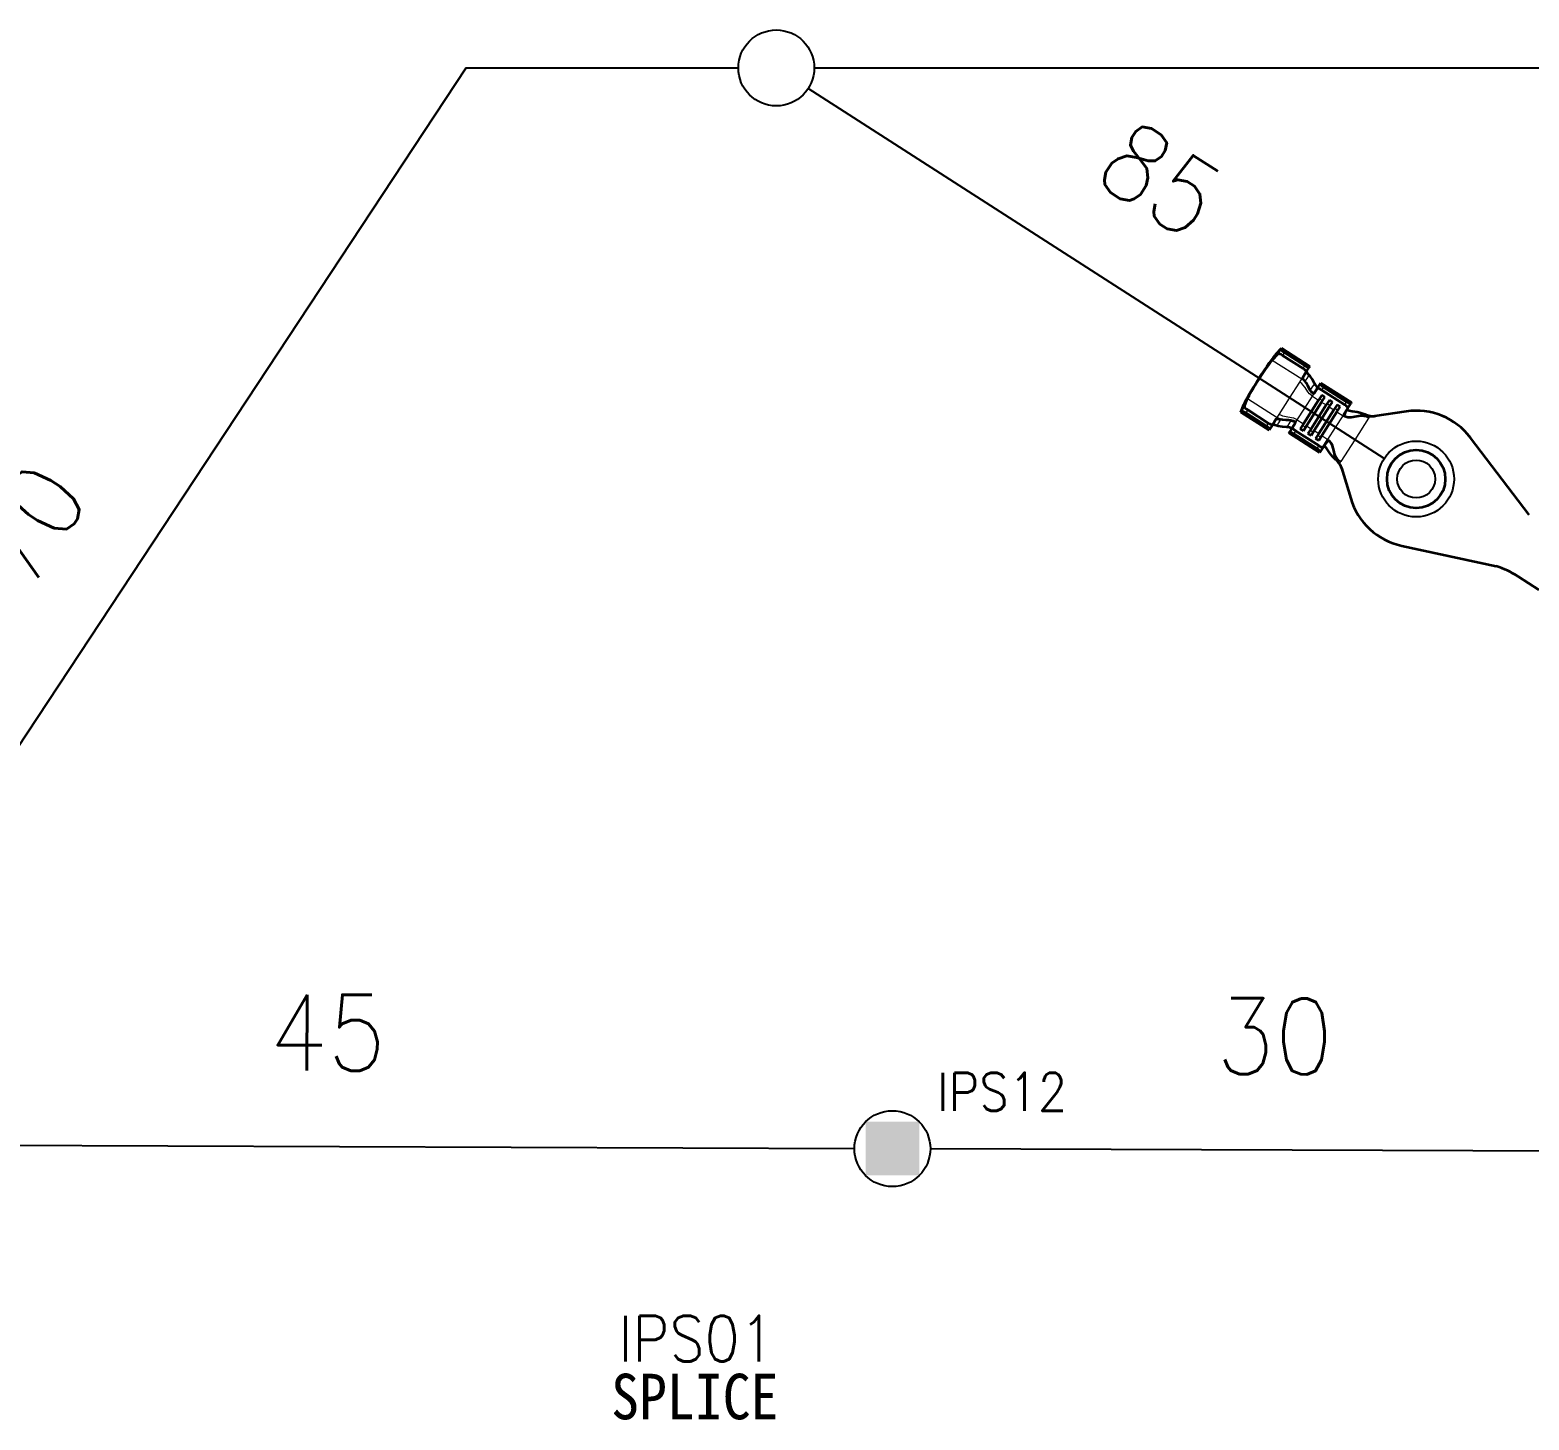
# Model space of a CAD drawing. Header units: inches. Extents: x 47316 to 59086, y 3141 to 11743.
# Drawn here: x 52016.5 to 52115.2, y 8605.6 to 8697.1 of the extents above; entities that cross this region are included whole.
import ezdxf

# ---------------------------------------------------------------- set-up
doc = ezdxf.new("R2010")
doc.units = ezdxf.units.IN
doc.header["$MEASUREMENT"] = 0
doc.styles.get("Standard").update_dxf_attribs({"font": ''})
doc.styles.get('Standard').set_extended_font_data('SimSun')
doc.linetypes.add('_VH_OTCON', pattern='A,0.0001,[7,VeSys.shx,S=0.1,R=0,X=0,Y=0],-0.4,[7,VeSys.shx,S=0.1,R=0,X=0,Y=0],-0.4,["X",Standard,S=1,R=0,X=-0.5,Y=-0.5],-0.0001,[7,VeSys.shx,S=0.1,R=0,X=0,Y=0],-0.4', length=1.2002)
doc.linetypes.add('_VH_SPACE_TAPE', pattern='A,0.0001,[17,VeSys.shx,S=0.1,R=0,X=0,Y=0],-0.4,[17,VeSys.shx,S=0.1,R=0,X=0,Y=0],-0.4,[17,VeSys.shx,S=0.1,R=0,X=0,Y=0],-0.4,[18,VeSys.shx,S=0.1,R=0,X=0,Y=0],-0.5,[18,VeSys.shx,S=0.1,R=180,X=0.1,Y=0],-0.1,[17,VeSys.shx,S=0.1,R=0,X=0,Y=0],-0.4,[17,VeSys.shx,S=0.1,R=0,X=0,Y=0],-0.4,[17,VeSys.shx,S=0.1,R=0,X=0,Y=0],-0.4', length=3.0001)
doc.linetypes.add('_VH_UNTAPED', pattern='A,0.0001,[17,VeSys.shx,S=0.1,R=0,X=0,Y=0],-0.4', length=0.4001)

msp = doc.modelspace()

# ---------------------------------------------------------------- linework, layer by layer
at = {"color": 0, "linetype": '_VH_SPACE_TAPE', "lineweight": -2, "ltscale": 5}
msp.add_line((52068.137, 8694.647), (52135.349, 8694.647), dxfattribs=at)
at = {"color": 0, "linetype": '_VH_UNTAPED', "lineweight": -2, "ltscale": 5}
msp.add_line((52105.694, 8668.91), (52067.741, 8693.296), dxfattribs=at)
at = {"color": 0, "lineweight": 35, "ltscale": 0.021948}
for p, q in [((52098.555, 8675.793), (52098.92, 8676.173)), ((52096.243, 8671.974), (52096.433, 8672.465))]:
    msp.add_line(p, q, dxfattribs=at)
at = {"color": 0, "lineweight": 13, "ltscale": 0.016304}
for p, q in [((52098.905, 8676.135), (52098.699, 8675.802)), ((52096.485, 8672.331), (52096.27, 8672.004))]:
    msp.add_line(p, q, dxfattribs=at)
at = {"color": 0, "lineweight": 35, "ltscale": 0.001695}
for p, q in [((52098.905, 8676.135), (52098.92, 8676.173)), ((52096.243, 8671.974), (52096.27, 8672.004))]:
    msp.add_line(p, q, dxfattribs=at)
at = {"color": 0, "lineweight": 35, "ltscale": 0.092365}
for p, q in [((52100.789, 8674.981), (52098.92, 8676.173)), ((52098.112, 8670.782), (52096.243, 8671.974))]:
    msp.add_line(p, q, dxfattribs=at)
at = {"color": 0, "lineweight": 35, "ltscale": 0.023357}
for p, q in [((52098.311, 8675.398), (52098.699, 8675.802)), ((52096.485, 8672.331), (52096.688, 8672.853))]:
    msp.add_line(p, q, dxfattribs=at)
at = {"color": 0, "lineweight": 13, "ltscale": 0.096408}
for p, q in [((52098.311, 8675.398), (52100.262, 8674.154)), ((52096.688, 8672.853), (52098.639, 8671.609))]:
    msp.add_line(p, q, dxfattribs=at)
at = {"color": 0, "lineweight": 13, "ltscale": 0.009675}
for p, q in [((52099.113, 8675.899), (52098.991, 8675.702)), ((52096.699, 8672.109), (52096.572, 8671.915))]:
    msp.add_line(p, q, dxfattribs=at)
at = {"color": 0, "lineweight": 35, "ltscale": 0.066838}
for p, q in [((52098.991, 8675.702), (52100.343, 8674.839)), ((52096.699, 8672.109), (52098.052, 8671.246))]:
    msp.add_line(p, q, dxfattribs=at)
at = {"color": 0, "lineweight": 35, "ltscale": 0.066971}
for p, q in [((52100.468, 8675.035), (52099.113, 8675.899)), ((52097.927, 8671.05), (52096.572, 8671.915))]:
    msp.add_line(p, q, dxfattribs=at)
at = {"color": 0, "lineweight": 13, "ltscale": 0.009674}
for p, q in [((52100.343, 8674.839), (52100.468, 8675.035)), ((52098.052, 8671.246), (52097.927, 8671.05))]:
    msp.add_line(p, q, dxfattribs=at)
at = {"color": 0, "lineweight": 35, "ltscale": 0.016656}
for p, q in [((52100.555, 8674.614), (52100.77, 8674.951)), ((52098.345, 8671.149), (52098.131, 8670.812))]:
    msp.add_line(p, q, dxfattribs=at)
at = {"color": 0, "lineweight": 35, "ltscale": 0.001471}
for p, q in [((52100.789, 8674.981), (52100.77, 8674.951)), ((52098.131, 8670.812), (52098.112, 8670.782))]:
    msp.add_line(p, q, dxfattribs=at)
at = {"color": 0, "lineweight": 13, "ltscale": 0.052576}
for p, q in [((52099.45, 8672.881), (52100.129, 8673.945)), ((52098.772, 8671.818), (52099.45, 8672.881))]:
    msp.add_line(p, q, dxfattribs=at)
at = {"color": 0, "lineweight": 13, "ltscale": 0.010305}
for p, q in [((52100.129, 8673.945), (52100.262, 8674.154)), ((52098.639, 8671.609), (52098.772, 8671.818))]:
    msp.add_line(p, q, dxfattribs=at)
at = {"color": 0, "lineweight": 13, "ltscale": 0.00471}
for p, q in [((52100.262, 8674.154), (52100.323, 8674.249)), ((52098.578, 8671.514), (52098.639, 8671.609))]:
    msp.add_line(p, q, dxfattribs=at)
at = {"color": 0, "lineweight": 35, "ltscale": 0.018032}
for p, q in [((52100.323, 8674.249), (52100.555, 8674.614)), ((52098.345, 8671.149), (52098.578, 8671.514))]:
    msp.add_line(p, q, dxfattribs=at)
at = {"color": 0, "lineweight": 13, "ltscale": 0.038611}
for p, q in [((52100.462, 8672.236), (52100.961, 8673.017)), ((52099.964, 8671.455), (52100.462, 8672.236)), ((52102.486, 8670.946), (52102.984, 8671.727)), ((52101.987, 8670.164), (52102.486, 8670.946))]:
    msp.add_line(p, q, dxfattribs=at)
at = {"color": 0, "lineweight": 13, "ltscale": 0.005397}
for p, q in [((52100.96, 8673.018), (52101.03, 8673.127)), ((52099.894, 8671.346), (52099.964, 8671.455))]:
    msp.add_line(p, q, dxfattribs=at)
at = {"color": 0, "lineweight": 13, "ltscale": 0.02}
for p, q in [((52100.96, 8673.018), (52101.365, 8672.759)), ((52102.579, 8671.985), (52102.984, 8671.727)), ((52099.964, 8671.455), (52100.369, 8671.197)), ((52101.583, 8670.423), (52101.987, 8670.164))]:
    msp.add_line(p, q, dxfattribs=at)
at = {"color": 0, "lineweight": 13, "ltscale": 0.004935}
for p, q in [((52101.094, 8673.227), (52101.03, 8673.127)), ((52099.894, 8671.346), (52099.831, 8671.246))]:
    msp.add_line(p, q, dxfattribs=at)
at = {"color": 0, "lineweight": 35, "ltscale": 0.01426}
for p, q in [((52101.094, 8673.227), (52101.278, 8673.515)), ((52099.647, 8670.957), (52099.831, 8671.246))]:
    msp.add_line(p, q, dxfattribs=at)
at = {"color": 0, "lineweight": 35, "ltscale": 0.016619}
for p, q in [((52101.278, 8673.515), (52101.492, 8673.851)), ((52103.301, 8672.225), (52103.516, 8672.561)), ((52099.647, 8670.957), (52099.432, 8670.621)), ((52101.67, 8669.667), (52101.456, 8669.33))]:
    msp.add_line(p, q, dxfattribs=at)
at = {"color": 0, "lineweight": 35, "ltscale": 0.015994}
for p, q in [((52101.572, 8673.083), (52101.365, 8672.759)), ((52101.568, 8672.63), (52101.774, 8672.954)), ((52102.077, 8672.76), (52101.871, 8672.437)), ((52102.073, 8672.308), (52102.28, 8672.631)), ((52102.583, 8672.438), (52102.377, 8672.114)), ((52102.579, 8671.985), (52102.786, 8672.309)), ((52100.369, 8671.197), (52100.162, 8670.873)), ((52100.365, 8670.744), (52100.571, 8671.068)), ((52100.875, 8670.874), (52100.668, 8670.551)), ((52100.87, 8670.421), (52101.077, 8670.745)), ((52101.38, 8670.552), (52101.174, 8670.228)), ((52101.376, 8670.099), (52101.583, 8670.423))]:
    msp.add_line(p, q, dxfattribs=at)
at = {"color": 0, "lineweight": 35, "ltscale": 0.001427}
for p, q in [((52101.492, 8673.851), (52101.511, 8673.88)), ((52103.534, 8672.59), (52103.516, 8672.561)), ((52099.414, 8670.592), (52099.432, 8670.621)), ((52101.456, 8669.33), (52101.437, 8669.302))]:
    msp.add_line(p, q, dxfattribs=at)
at = {"color": 0, "lineweight": 35, "ltscale": 0.1}
for p, q in [((52103.534, 8672.59), (52101.511, 8673.88)), ((52101.437, 8669.302), (52099.414, 8670.592))]:
    msp.add_line(p, q, dxfattribs=at)
at = {"color": 0, "lineweight": 35, "ltscale": 0.01}
for p, q in [((52101.774, 8672.954), (52101.572, 8673.083)), ((52102.28, 8672.631), (52102.077, 8672.76)), ((52102.786, 8672.309), (52102.583, 8672.438)), ((52100.365, 8670.744), (52100.162, 8670.873)), ((52100.87, 8670.421), (52100.668, 8670.551)), ((52101.376, 8670.099), (52101.174, 8670.228))]:
    msp.add_line(p, q, dxfattribs=at)
at = {"color": 0, "lineweight": 13, "ltscale": 0.009653}
for p, q in [((52101.573, 8673.42), (52101.697, 8673.615)), ((52103.091, 8672.452), (52103.215, 8672.647)), ((52099.857, 8670.73), (52099.733, 8670.535)), ((52101.375, 8669.762), (52101.25, 8669.567))]:
    msp.add_line(p, q, dxfattribs=at)
at = {"color": 0, "lineweight": 35, "ltscale": 0.075}
for p, q in [((52101.573, 8673.42), (52103.091, 8672.452)), ((52103.215, 8672.647), (52101.697, 8673.615)), ((52101.25, 8669.567), (52099.733, 8670.535)), ((52099.857, 8670.73), (52101.375, 8669.762))]:
    msp.add_line(p, q, dxfattribs=at)
at = {"color": 0, "lineweight": 35, "ltscale": 0.077222}
for p, q in [((52100.369, 8671.197), (52101.365, 8672.759)), ((52100.571, 8671.068), (52101.568, 8672.63)), ((52100.875, 8670.874), (52101.871, 8672.437)), ((52101.077, 8670.745), (52102.073, 8672.308)), ((52101.38, 8670.552), (52102.377, 8672.114)), ((52101.583, 8670.423), (52102.579, 8671.985))]:
    msp.add_line(p, q, dxfattribs=at)
at = {"color": 0, "lineweight": 13, "ltscale": 0.01}
for p, q in [((52101.428, 8672.858), (52101.631, 8672.729)), ((52101.934, 8672.536), (52102.137, 8672.407)), ((52102.44, 8672.213), (52102.642, 8672.084)), ((52100.305, 8671.098), (52100.508, 8670.969)), ((52100.811, 8670.775), (52101.014, 8670.646)), ((52101.317, 8670.452), (52101.52, 8670.323))]:
    msp.add_line(p, q, dxfattribs=at)
at = {"color": 0, "lineweight": 13, "ltscale": 0.015}
for p, q in [((52101.568, 8672.63), (52101.871, 8672.437)), ((52102.073, 8672.308), (52102.377, 8672.114)), ((52100.571, 8671.068), (52100.875, 8670.874)), ((52101.077, 8670.745), (52101.38, 8670.552))]:
    msp.add_line(p, q, dxfattribs=at)
at = {"color": 0, "lineweight": 35, "ltscale": 0.022549}
msp.add_line((52103.01, 8671.768), (52103.301, 8672.225), dxfattribs=at)
at = {"color": 0, "lineweight": 13, "ltscale": 0.019207}
for p, q in [((52103.091, 8671.692), (52103.26, 8672.121)), ((52102.064, 8670.083), (52101.747, 8669.748))]:
    msp.add_line(p, q, dxfattribs=at)
at = {"color": 0, "lineweight": 35, "ltscale": 0.087941}
for p, q in [((52107.148, 8672.011), (52105.06, 8671.707)), ((52102.881, 8668.291), (52103.486, 8666.269))]:
    msp.add_line(p, q, dxfattribs=at)
at = {"color": 0, "lineweight": 13, "ltscale": 0.002043}
msp.add_line((52102.984, 8671.727), (52103.01, 8671.768), dxfattribs=at)
at = {"color": 0, "lineweight": 13, "ltscale": 0.070859}
for p, q in [((52104.665, 8671.573), (52103.75, 8670.139)), ((52103.75, 8670.139), (52102.836, 8668.705))]:
    msp.add_line(p, q, dxfattribs=at)
at = {"color": 0, "lineweight": 13, "ltscale": 0.006305}
for p, q in [((52104.746, 8671.701), (52104.665, 8671.573)), ((52102.755, 8668.578), (52102.836, 8668.705))]:
    msp.add_line(p, q, dxfattribs=at)
at = {"color": 0, "lineweight": 35, "ltscale": 0.022553}
msp.add_line((52101.67, 8669.667), (52101.961, 8670.123), dxfattribs=at)
at = {"color": 0, "lineweight": 13, "ltscale": 0.002039}
msp.add_line((52101.961, 8670.123), (52101.987, 8670.164), dxfattribs=at)
at = {"color": 0, "lineweight": 35, "ltscale": 0.26544}
for p, q in [((52115.233, 8665.204), (52111.382, 8670.278)), ((52106.843, 8663.161), (52113.068, 8661.809))]:
    msp.add_line(p, q, dxfattribs=at)
at = {"color": 0, "lineweight": 35, "ltscale": 0.0675}
msp.add_line((52114.519, 8661.137), (52115.885, 8660.266), dxfattribs=at)
at = {"color": 0, "linetype": '_VH_OTCON', "lineweight": -2, "ltscale": 5}
for p, q in [((52000.877, 8623.707), (52070.788, 8623.442)), ((52120.688, 8623.253), (52075.788, 8623.423))]:
    msp.add_line(p, q, dxfattribs=at)
msp.add_lwpolyline([(51999.755, 8625.802), (52045.207, 8694.647), (52063.137, 8694.647)], dxfattribs=at)
at = {"color": 0, "lineweight": 13}
for points in [[(52100.96, 8673.018), (52100.772, 8673.18), (52100.666, 8673.311), (52100.474, 8673.589), (52100.337, 8673.766), (52100.26, 8673.845), (52100.129, 8673.945)], [(52101.03, 8673.127), (52100.9, 8673.236), (52100.828, 8673.324), (52100.707, 8673.521), (52100.57, 8673.784), (52100.495, 8673.911), (52100.359, 8674.077), (52100.262, 8674.154)], [(52099.894, 8671.346), (52099.741, 8671.417), (52099.63, 8671.446), (52099.4, 8671.472), (52099.104, 8671.485), (52098.958, 8671.5), (52098.749, 8671.553), (52098.639, 8671.609)], [(52099.964, 8671.455), (52099.737, 8671.557), (52099.573, 8671.598), (52099.24, 8671.655), (52099.023, 8671.704), (52098.918, 8671.741), (52098.772, 8671.818)], [(52102.984, 8671.727), (52103.104, 8671.665), (52103.229, 8671.628), (52103.487, 8671.611), (52103.774, 8671.645), (52104.032, 8671.683), (52104.16, 8671.694), (52104.348, 8671.688), (52104.51, 8671.65), (52104.665, 8671.573)], [(52102.836, 8668.705), (52102.728, 8668.786), (52102.641, 8668.882), (52102.515, 8669.107), (52102.424, 8669.38), (52102.35, 8669.631), (52102.307, 8669.752), (52102.223, 8669.921), (52102.121, 8670.054), (52101.987, 8670.164)]]:
    msp.add_lwpolyline(points, dxfattribs=at)
at = {"color": 0, "lineweight": 35}
for points in [[(52100.484, 8673.993), (52100.371, 8674.143), (52100.33, 8674.203), (52100.321, 8674.227), (52100.319, 8674.237), (52100.323, 8674.249)], [(52100.815, 8673.402), (52100.653, 8673.7), (52100.545, 8673.9), (52100.484, 8673.993)], [(52100.573, 8674.642), (52100.57, 8674.63), (52100.572, 8674.619), (52100.583, 8674.593), (52100.62, 8674.543), (52100.756, 8674.394)], [(52101.098, 8673.856), (52100.967, 8674.105), (52100.812, 8674.33), (52100.756, 8674.394)], [(52101.094, 8673.227), (52101.082, 8673.217), (52101.07, 8673.214), (52101.035, 8673.217), (52100.901, 8673.298), (52100.815, 8673.402)], [(52101.098, 8673.856), (52101.163, 8673.744), (52101.226, 8673.662), (52101.293, 8673.616), (52101.321, 8673.612), (52101.336, 8673.615), (52101.347, 8673.624)], [(52103.26, 8672.121), (52103.387, 8672.062), (52103.58, 8672.037), (52103.912, 8671.992), (52104.09, 8671.948), (52104.413, 8671.824)], [(52098.63, 8671.06), (52098.42, 8671.125), (52098.354, 8671.133), (52098.335, 8671.127), (52098.327, 8671.121)], [(52098.578, 8671.514), (52098.582, 8671.518), (52098.593, 8671.524), (52098.609, 8671.526), (52098.653, 8671.523), (52098.879, 8671.476)], [(52099.261, 8670.976), (52098.98, 8670.991), (52098.711, 8671.037), (52098.63, 8671.06)], [(52099.554, 8671.424), (52099.215, 8671.446), (52098.989, 8671.46), (52098.879, 8671.476)], [(52099.577, 8670.849), (52099.581, 8670.863), (52099.578, 8670.876), (52099.557, 8670.905), (52099.528, 8670.926), (52099.447, 8670.955), (52099.261, 8670.976)], [(52099.554, 8671.424), (52099.739, 8671.365), (52099.813, 8671.305), (52099.831, 8671.275), (52099.834, 8671.254), (52099.831, 8671.246)], [(52103.091, 8671.692), (52103.037, 8671.724), (52103.018, 8671.743), (52103.011, 8671.755), (52103.009, 8671.761), (52103.01, 8671.767), (52103.01, 8671.768)], [(52103.091, 8671.692), (52103.298, 8671.639), (52103.513, 8671.64), (52103.888, 8671.707), (52104.125, 8671.751), (52104.383, 8671.764), (52104.521, 8671.742)], [(52101.961, 8670.123), (52101.963, 8670.125), (52101.967, 8670.127), (52101.973, 8670.128), (52101.991, 8670.126), (52102.064, 8670.083)], [(52102.622, 8668.765), (52102.501, 8668.968), (52102.447, 8669.121), (52102.367, 8669.439), (52102.278, 8669.752), (52102.211, 8669.897), (52102.064, 8670.083)], [(52102.502, 8668.828), (52102.28, 8669.039), (52102.102, 8669.262), (52101.893, 8669.6), (52101.747, 8669.748)]]:
    msp.add_lwpolyline(points, dxfattribs=at)
at = {"color": 0, "linetype": 'Continuous', "lineweight": -2}
for centre, radius in [((52065.637, 8694.647), 2.5), ((52107.797, 8667.558), 2.5), ((52107.797, 8667.558), 1.25), ((52073.288, 8623.432), 2.5)]:
    msp.add_circle(centre, radius, dxfattribs=at)
at = {"color": 0, "lineweight": 35}
msp.add_circle((52107.797, 8667.558), 1.92, dxfattribs=at)
at = {"color": 0, "lineweight": 13}
for centre, radius, start, end in [((52082.812, 8686.262), 21.513, 325.22722, 326.51785), ((52108.585, 8668.879), 8.991, 146.3818, 149.79103), ((52080.441, 8682.24), 21.35, 328.42203, 329.72251), ((52106.95, 8666.275), 9.012, 145.15604, 148.55727), ((52104.961, 8672.432), 0.819, 227.97794, 237.4358), ((52102.182, 8668.074), 0.819, 57.51008, 66.96787)]:
    msp.add_arc(centre, radius, start, end, dxfattribs=at)
at = {"color": 0, "lineweight": 35}
for centre, radius, start, end in [((52103.273, 8672.14), 0.0232, 165.13645, 234.88473), ((52107.797, 8667.558), 4.5, 37.19321, 98.29568), ((52104.964, 8672.995), 1.294, 244.82611, 260.81421), ((52104.923, 8673.286), 1.595, 255.39197, 263.63439), ((52104.879, 8672.946), 1.253, 263.90385, 278.27986), ((52104.947, 8672.911), 1.209, 260.98532, 278.29098), ((52101.735, 8669.728), 0.0231, 59.87294, 130.13365), ((52101.674, 8667.836), 1.292, 34.12133, 50.12627), ((52101.392, 8667.749), 1.595, 31.31061, 39.55609), ((52101.741, 8667.885), 1.209, 16.65419, 33.95985), ((52101.681, 8667.932), 1.253, 16.66524, 31.04141), ((52107.797, 8667.558), 4.5, 196.64949, 257.75196), ((52111.293, 8656.078), 6, 57.47258, 72.78639)]:
    msp.add_arc(centre, radius, start, end, dxfattribs=at)
for centre, major_axis, ratio, start_param, end_param in [((52099.16, 8675.978), (0.253, -0.162), 0.305221, 3.200693, 4.720838), ((52097.517, 8674.114), (-1.097, -1.72), 0.052408, 3.397641, 6.027137), ((52097.517, 8674.114), (-0.839, -1.315), 0.052408, 3.397641, 6.027137), ((52098.95, 8675.638), (0.253, -0.161), 0.253238, 1.570796, 3.090941), ((52100.517, 8675.112), (-0.253, 0.161), 0.305267, 1.570796, 3.141593), ((52100.302, 8674.775), (-0.253, 0.161), 0.25326, 3.141593, 4.712389), ((52101.531, 8673.354), (-0.253, 0.161), 0.261199, 4.712389, 6.283185), ((52101.745, 8673.69), (-0.253, 0.161), 0.296108, 6.283185, 7.853982), ((52096.52, 8671.839), (-0.253, 0.161), 0.305221, 4.70394, 6.224085), ((52096.74, 8672.173), (-0.253, 0.161), 0.253238, 0.050651, 1.570796), ((52103.048, 8672.386), (-0.253, 0.161), 0.261199, 3.141593, 4.712389), ((52103.263, 8672.722), (-0.253, 0.161), 0.296108, 1.570796, 3.141593), ((52097.878, 8670.973), (0.253, -0.161), 0.305267, 6.283185, 7.853982), ((52098.093, 8671.31), (0.253, -0.161), 0.25326, 4.712389, 6.283185), ((52099.685, 8670.46), (0.253, -0.161), 0.296108, 1.570796, 3.141593), ((52099.9, 8670.796), (0.253, -0.161), 0.261199, 3.141593, 4.712389), ((52101.203, 8669.492), (0.253, -0.161), 0.296108, 0, 1.570796), ((52101.417, 8669.828), (0.253, -0.161), 0.261199, 4.712389, 6.283185)]:
    msp.add_ellipse(centre, major_axis=major_axis, ratio=ratio, start_param=start_param, end_param=end_param, dxfattribs=at)
at = {"color": 0, "linetype": 'Continuous', "lineweight": -2, "extrusion": (0, 0, -1)}
msp.add_solid([(-52071.52, 8625.2), (-52071.52, 8621.664), (-52075.055, 8625.2), (-52075.055, 8621.664)], dxfattribs=at)

# ---------------------------------------------------------------- texts
at = {"color": 7, "linetype": '_VH_UNTAPED', "lineweight": 18, "ltscale": 5, "insert": (52089.058, 8691.485), "char_height": 5, "width": 8.57143, "attachment_point": 1, "rotation": 327.27796}
msp.add_mtext('\\Fromans.shx;\\W0.9000000000;\\T1.0000000000;\\o\\l85', dxfattribs=at)
at = {"color": 7, "linetype": '_VH_OTCON', "lineweight": 18, "ltscale": 5, "char_height": 5, "width": 8.57143, "attachment_point": 1}
for s, insert, rotation in [('\\Fromans.shx;\\W0.9000000000;\\T1.0000000000;\\o\\l70', (52012.128, 8662.694), 56.5666), ('\\Fromans.shx;\\W0.9000000000;\\T1.0000000000;\\o\\l45', (52032.227, 8633.588), 359.78294), ('\\Fromans.shx;\\W0.9000000000;\\T1.0000000000;\\o\\l30', (52094.633, 8633.351), 359.78294)]:
    msp.add_mtext(s, dxfattribs=dict(at, insert=insert, rotation=rotation))
at = {"color": 21, "linetype": 'Continuous', "lineweight": 15, "insert": (52076.216, 8628.432), "char_height": 2.5, "width": 9.53571, "attachment_point": 1}
msp.add_mtext('\\Fromans.shx;\\W0.9000000000;\\T1.0000000000;\\o\\lIPS12', dxfattribs=at)
at = {"color": 6, "linetype": 'Continuous', "lineweight": 20, "char_height": 3, "attachment_point": 1}
for s, insert, width in [('\\Fromans.shx;\\W0.9000000000;\\T1.0000000000;\\o\\lIPS01', (52055.24, 8612.417), 11.44286), ('\\f黑体|b0|i0|c1|p0;\\W0.9000000000;\\T1.0000000000;\\o\\lSPLICE', (52054.758, 8608.6), 11.64944)]:
    msp.add_mtext(s, dxfattribs=dict(at, insert=insert, width=width))

doc.saveas('drawing.dxf')
